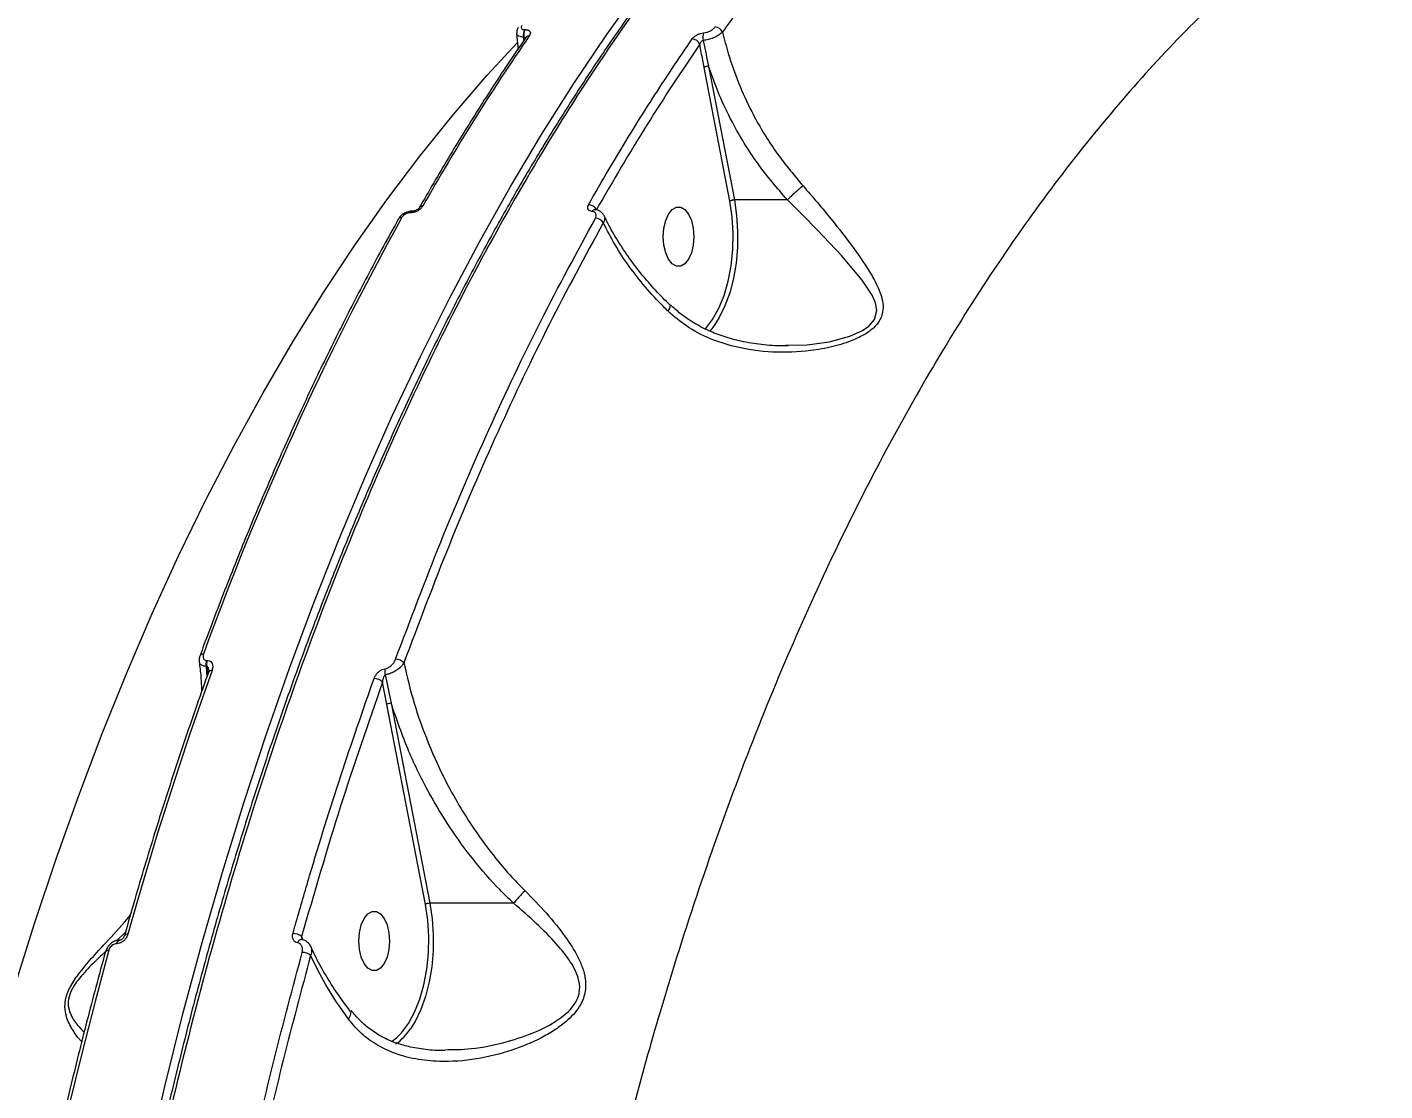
# Model space of a CAD drawing. Header units: millimetres. Extents: x -6521 to 6343, y -6174 to 4868.
# Drawn here: x -2976.5 to -2771.3, y 878.8 to 1039.5 of the extents above; entities that cross this region are included whole.
import ezdxf

# ---------------------------------------------------------------- set-up
doc = ezdxf.new("R2010")
doc.units = ezdxf.units.MM
for name, color, linetype in [('DIKOM_ОБЪЕКТ', 7, 'Continuous'), ('DIKOM_РАЗМЕР_ЗОНА', 7, 'Continuous'), ('DIKOM_РАЗМЕР_ОБЪЕКТА', 7, 'Continuous')]:
    doc.layers.add(name, color=color, linetype=linetype)
doc.styles.add('style1', font='arial.ttf', dxfattribs={"width": 0.8})
doc.dimstyles.new('1-50', dxfattribs={"dimtxt": 300, "dimasz": 200, "dimexe": 100, "dimexo": 0, "dimgap": 100, "dimtad": 1, "dimtxsty": 'style1', "dimcen": 200, "dimclrd": 7, "dimclre": 7, "dimclrt": 7, "dimadec": 1, "dimazin": 2, "dimtfac": 1, "dimtmove": 0, "dimatfit": 2, "dimfxl": 0, "dimlwd": 25, "dimlwe": 18, "dimarcsym": 0})

# ---------------------------------------------------------------- blocks, each defined once
blk = doc.blocks.new('*D12')
at = {"layer": 'Defpoints', "color": 0, "transparency": 16777216}
for p in [(918.99, 3251.45), (5268.57, 3251.45), (-3684.78, -1936.75)]:
    blk.add_point(p, dxfattribs=at)
at = {"layer": 'DIKOM_РАЗМЕР_ОБЪЕКТА', "color": 7, "lineweight": 18, "transparency": 16777216}
for p, q in [((918.99, 3251.45), (5368.57, 3251.45)), ((-3684.78, -1936.75), (5368.57, -1936.75))]:
    blk.add_line(p, q, dxfattribs=at)
at = {"layer": 'DIKOM_РАЗМЕР_ОБЪЕКТА', "color": 7, "lineweight": 25, "transparency": 16777216}
blk.add_line((5268.57, -1736.75), (5268.57, 3051.45), dxfattribs=at)
at = {"layer": 'DIKOM_РАЗМЕР_ОБЪЕКТА', "color": 7, "transparency": 16777216}
for points in [[(5235.23, 3051.45), (5301.9, 3051.45), (5268.57, 3251.45)], [(5235.23, -1736.75), (5301.9, -1736.75), (5268.57, -1936.75)]]:
    blk.add_solid(points, dxfattribs=at)
at = {"layer": 'DIKOM_РАЗМЕР_ОБЪЕКТА', "color": 7, "transparency": 16777216, "insert": (5015.39, 711.25), "char_height": 300, "attachment_point": 5, "rotation": 90, "style": 'style1'}
blk.add_mtext('5150', dxfattribs=at)
blk = doc.blocks.new('*D13')
at = {"layer": 'Defpoints', "color": 0, "transparency": 16777216}
for p in [(1683.24, 4867.99), (-4359.52, -3960.36), (6242.61, -3960.36)]:
    blk.add_point(p, dxfattribs=at)
at = {"layer": 'DIKOM_РАЗМЕР_ЗОНА', "color": 7, "lineweight": 18, "transparency": 16777216}
for p, q in [((1683.24, 4867.99), (6342.61, 4867.99)), ((-4359.52, -3960.36), (6342.61, -3960.36))]:
    blk.add_line(p, q, dxfattribs=at)
at = {"layer": 'DIKOM_РАЗМЕР_ЗОНА', "color": 7, "lineweight": 25, "transparency": 16777216}
blk.add_line((6242.61, 4667.99), (6242.61, -3760.36), dxfattribs=at)
at = {"layer": 'DIKOM_РАЗМЕР_ЗОНА', "color": 7, "transparency": 16777216}
for points in [[(6209.28, 4667.99), (6275.95, 4667.99), (6242.61, 4867.99)], [(6209.28, -3760.36), (6275.95, -3760.36), (6242.61, -3960.36)]]:
    blk.add_solid(points, dxfattribs=at)
at = {"layer": 'DIKOM_РАЗМЕР_ЗОНА', "color": 7, "transparency": 16777216, "insert": (5989.44, 630.24), "char_height": 300, "attachment_point": 5, "rotation": 90, "style": 'style1'}
blk.add_mtext('8850', dxfattribs=at)

msp = doc.modelspace()

# ---------------------------------------------------------------- linework, layer by layer
at = {"layer": 'DIKOM_ОБЪЕКТ', "color": 7, "linetype": 'Continuous', "lineweight": 15}
for p, q in [((-2901.399, 1038.036), (-2901.467, 1038.036)), ((-2901.467, 1038.036), (-2901.447, 1037.483)), ((-2901.331, 1037.653), (-2901.399, 1038.036)), ((-2901.286, 1039.166), (-2901.218, 1039.166)), ((-2870.267, 1013.26), (-2874.173, 1033.457)), ((-2873.503, 1033.633), (-2869.597, 1013.432)), ((-2861.598, 1013.432), (-2869.597, 1013.432)), ((-2918.537, 1011.493), (-2918.584, 1011.493)), ((-2918.189, 1011.755), (-2918.237, 1011.755)), ((-2861.869, 991.49), (-2861.478, 991.495)), ((-2949.345, 943.871), (-2949.256, 943.871)), ((-2949.323, 942.971), (-2949.411, 942.971)), ((-2949.411, 942.971), (-2949.292, 941.406)), ((-2949.129, 941.865), (-2949.323, 942.971)), ((-2922.13, 937.215), (-2922.768, 940.575)), ((-2916.287, 906.999), (-2922.13, 937.215)), ((-2921.46, 937.39), (-2915.617, 907.172)), ((-2902.964, 907.172), (-2915.617, 907.172)), ((-2961.611, 902.801), (-2962.945, 901.516)), ((-2962.931, 901.07), (-2962.959, 901.07)), ((-2962.478, 901.594), (-2962.506, 901.594)), ((-2934.999, 902.138), (-2934.793, 901.66))]:
    msp.add_line(p, q, dxfattribs=at)
at = {"layer": 'DIKOM_ОБЪЕКТ', "color": 7, "linetype": 'Continuous', "lineweight": 15, "flags": 128}
for points in [[(-2958.247, 868.38), (-2955.669, 879.494), (-2952.926, 890.457), (-2950.02, 901.262), (-2946.954, 911.898), (-2943.73, 922.357), (-2940.351, 932.63), (-2936.82, 942.708), (-2933.14, 952.583), (-2929.314, 962.247), (-2925.345, 971.691), (-2921.236, 980.907), (-2916.992, 989.888), (-2912.615, 998.626), (-2908.109, 1007.114), (-2903.479, 1015.344), (-2898.727, 1023.31), (-2893.858, 1031.005), (-2888.877, 1038.423), (-2883.786, 1045.556)], [(-2978.45, 894.134), (-2975.345, 904.104), (-2972.084, 913.886), (-2968.671, 923.47), (-2965.11, 932.847), (-2961.402, 942.009), (-2957.553, 950.948), (-2953.565, 959.654), (-2949.442, 968.12), (-2945.188, 976.338), (-2940.807, 984.301), (-2936.302, 992), (-2931.679, 999.429), (-2926.942, 1006.58), (-2922.094, 1013.448), (-2917.141, 1020.026), (-2912.086, 1026.307), (-2906.936, 1032.286), (-2902.382, 1037.236)], [(-2869.597, 1013.432), (-2869.265, 1011.099), (-2869.112, 1008.696), (-2869.142, 1006.275), (-2869.354, 1003.889), (-2869.744, 1001.589), (-2870.303, 999.424), (-2871.019, 997.442), (-2871.877, 995.685), (-2872.562, 994.595)], [(-2861.478, 991.495), (-2858.586, 991.529), (-2855.303, 991.985), (-2852.153, 992.835), (-2850.249, 993.69), (-2849.294, 994.347), (-2848.406, 995.396), (-2848.077, 996.719), (-2848.283, 997.901), (-2848.785, 999.051), (-2850.285, 1001.317), (-2853.423, 1005.032), (-2857.057, 1008.873), (-2859.269, 1011.136), (-2861.571, 1013.432), (-2861.578, 1013.439), (-2861.578, 1013.439)], [(-2880.346, 1007.882), (-2880.252, 1009.15), (-2879.978, 1010.315), (-2879.546, 1011.283), (-2878.991, 1011.975), (-2878.358, 1012.336), (-2877.699, 1012.336), (-2877.066, 1011.975), (-2876.511, 1011.283), (-2876.079, 1010.315), (-2875.805, 1009.15), (-2875.711, 1007.882), (-2875.805, 1006.614), (-2876.079, 1005.449), (-2876.511, 1004.481), (-2877.066, 1003.789), (-2877.699, 1003.428), (-2878.358, 1003.428), (-2878.991, 1003.789), (-2879.546, 1004.481), (-2879.978, 1005.449), (-2880.252, 1006.614), (-2880.346, 1007.882)], [(-2874.045, 993.876), (-2873.945, 993.985), (-2872.889, 995.376), (-2871.956, 997.067), (-2871.168, 999.017), (-2870.546, 1001.18), (-2870.103, 1003.503), (-2869.849, 1005.932), (-2869.792, 1008.407), (-2869.933, 1010.869), (-2870.267, 1013.26)], [(-2872.562, 994.595), (-2872.858, 994.19), (-2873.374, 993.567)], [(-2948.521, 942.35), (-2950.237, 937.521), (-2951.917, 932.646), (-2953.562, 927.727), (-2955.172, 922.763), (-2956.746, 917.756), (-2958.284, 912.707), (-2959.785, 907.617), (-2961.249, 902.486)], [(-2920.66, 886.854), (-2919.898, 887.609), (-2918.842, 889.016), (-2917.911, 890.724), (-2917.127, 892.691), (-2916.511, 894.871), (-2916.075, 897.21), (-2915.831, 899.651), (-2915.786, 902.137), (-2915.939, 904.606), (-2916.287, 906.999)], [(-2915.617, 907.172), (-2915.272, 904.836), (-2915.107, 902.427), (-2915.126, 899.997), (-2915.329, 897.599), (-2915.711, 895.285), (-2916.264, 893.105), (-2916.975, 891.106), (-2917.831, 889.332), (-2918.547, 888.184)], [(-2926.337, 901.464), (-2926.243, 902.732), (-2925.969, 903.897), (-2925.537, 904.865), (-2924.982, 905.558), (-2924.349, 905.918), (-2923.689, 905.918), (-2923.056, 905.558), (-2922.501, 904.865), (-2922.069, 903.897), (-2921.795, 902.732), (-2921.701, 901.464), (-2921.795, 900.197), (-2922.069, 899.031), (-2922.501, 898.063), (-2923.056, 897.371), (-2923.689, 897.01), (-2924.349, 897.01), (-2924.982, 897.371), (-2925.537, 898.063), (-2925.969, 899.031), (-2926.243, 900.197), (-2926.337, 901.464)], [(-2964.109, 900.097), (-2966.204, 892.324), (-2968.216, 884.468), (-2970.142, 876.532), (-2971.982, 868.519), (-2973.736, 860.434), (-2975.403, 852.279), (-2976.981, 844.059), (-2978.471, 835.776)], [(-2964.619, 899.891), (-2964.615, 899.905), (-2964.571, 899.971), (-2964.496, 900.025), (-2964.391, 900.065), (-2964.261, 900.089), (-2964.109, 900.097)], [(-2921.37, 886.313), (-2921.054, 886.536), (-2920.66, 886.854)]]:
    msp.add_lwpolyline(points, dxfattribs=at)
at = {"layer": 'DIKOM_ОБЪЕКТ', "color": 7, "linetype": 'Continuous', "lineweight": 15}
for centre, radius, start, end in [((-2617.766, 843.363), 343.45, 145.43308, 150.49626), ((-2899.888, 1038.363), 1.612, 150.12535, 191.71224), ((-2899.819, 1038.363), 1.613, 150.13485, 191.70275), ((-2900.621, 1037.622), 0.605, 86.50493, 142.22496), ((-2872.425, 1038.006), 1.938, 159.90383, 194.26409), ((-2872.591, 1038.239), 1.33, 25.13972, 87.12059), ((-2876.054, 1036.427), 1.329, 23.35483, 87.34811), ((-2873.517, 1032.323), 1.31, 89.38453, 120.02074), ((-2918.189, 1011.33), 0.427, 96.34193, 157.61444), ((-2918.143, 1011.331), 0.426, 95.74751, 157.67412), ((-2916.731, 1011.938), 0.57, 84.72284, 145.74098), ((-2891.694, 1011.298), 1.414, 28.36997, 88.02906), ((-2890.667, 1011.427), 0.527, 87.26832, 148.65767), ((-2522.186, 790.295), 454.695, 150.98873, 160.13046), ((-2919.878, 1010.244), 0.572, 84.87433, 145.66601), ((-2890.637, 1009.251), 1.433, 30.73547, 87.84567), ((-2949.888, 944.315), 0.527, 81.67252, 147.15592), ((-2947.63, 943.291), 1.81, 161.31565, 190.17268), ((-2947.542, 943.291), 1.809, 161.30277, 190.17802), ((-2920.82, 942.293), 1.743, 43.14557, 89.17216), ((-2948.602, 941.836), 0.52, 81.1105, 147.49436), ((-2920.279, 942.277), 2.139, 170.80152, 195.55566), ((-2924.054, 939.413), 1.733, 42.11525, 89.52872), ((-2921.474, 936.08), 1.311, 89.38542, 120.01735), ((-2915.631, 905.842), 1.329, 89.37775, 119.55636), ((-2936.297, 900.617), 2, 49.50766, 90.04043), ((-2962.365, 901.015), 0.597, 103.91316, 174.72257), ((-2962.34, 901.017), 0.593, 103.1125, 174.86771), ((-2961.342, 901.984), 0.511, 79.52691, 144.86483), ((-2934.941, 901.014), 0.691, 92.12349, 164.41876), ((-2934.908, 897.686), 2.064, 51.39171, 89.75532), ((-2926.143, 893.346), 9.184, 306.1225, 325.80093)]:
    msp.add_arc(centre, radius, start, end, dxfattribs=at)
for points, knots in [([(-2806.179, 1110.974), (-2806.656, 1110.773), (-2809.078, 1109.756), (-2813.401, 1107.62), (-2819.135, 1104.559), (-2824.803, 1101.179), (-2830.41, 1097.511), (-2835.958, 1093.545), (-2841.448, 1089.283), (-2846.882, 1084.723), (-2852.26, 1079.865), (-2857.585, 1074.705), (-2862.858, 1069.242), (-2868.069, 1063.486), (-2873.197, 1057.459), (-2878.222, 1051.184), (-2883.134, 1044.674), (-2887.934, 1037.927), (-2892.626, 1030.942), (-2897.21, 1023.718), (-2901.688, 1016.252), (-2906.062, 1008.542), (-2910.333, 1000.587), (-2914.502, 992.383), (-2918.569, 983.927), (-2922.532, 975.228), (-2926.376, 966.316), (-2930.084, 957.226), (-2933.647, 947.983), (-2937.065, 938.588), (-2940.339, 929.04), (-2943.471, 919.336), (-2946.462, 909.471), (-2949.313, 899.444), (-2952.025, 889.253), (-2954.598, 878.893), (-2957.033, 868.362), (-2959.329, 857.661), (-2961.48, 846.821), (-2963.476, 835.885), (-2965.31, 824.892), (-2966.981, 813.852), (-2968.489, 802.76), (-2969.837, 791.613), (-2971.024, 780.405), (-2972.052, 769.136), (-2972.92, 757.801), (-2973.628, 746.397), (-2974.179, 734.921), (-2974.564, 723.37), (-2974.791, 712.542), (-2974.813, 705.565), (-2974.823, 702.465)], [0, 0, 0, 0, 0.0050089, 0.025436, 0.0457829, 0.0660726, 0.0863284, 0.1065727, 0.1268271, 0.1471077, 0.1674373, 0.1878383, 0.2083331, 0.2289378, 0.2495475, 0.2700461, 0.2904526, 0.3107899, 0.331081, 0.3513488, 0.3716162, 0.3919015, 0.4122246, 0.4326088, 0.453077, 0.4736518, 0.4942679, 0.5147984, 0.5352284, 0.555581, 0.5758792, 0.5961466, 0.616406, 0.6366782, 0.6569812, 0.6773377, 0.6977712, 0.7183046, 0.738918, 0.759486, 0.7799393, 0.8003081, 0.820616, 0.840886, 0.8611412, 0.8814048, 0.901692, 0.9220262, 0.9424306, 0.9629282, 0.9835283, 1, 1, 1, 1]), ([(-2805.877, 1110.914), (-2807.185, 1110.378), (-2812.405, 1108.24), (-2821.38, 1103.215), (-2832.865, 1095.786), (-2844.211, 1086.935), (-2855.389, 1076.776), (-2866.148, 1065.5), (-2876.462, 1053.181), (-2886.315, 1039.904), (-2895.866, 1025.451), (-2905.07, 1009.824), (-2913.884, 993.049), (-2922.114, 975.495), (-2929.747, 957.242), (-2936.78, 938.381), (-2943.33, 918.605), (-2949.35, 897.944), (-2954.807, 876.45), (-2959.379, 855.522), (-2963.158, 835.314), (-2966.245, 815.945), (-2968.856, 796.239), (-2970.978, 776.248), (-2972.59, 756.187), (-2973.686, 736.157), (-2974.249, 718.288), (-2974.319, 707.045), (-2974.348, 702.467)], [0, 0, 0, 0, 0.0137841, 0.0550017, 0.0961876, 0.1385698, 0.1809865, 0.2233687, 0.2645547, 0.3057722, 0.3469582, 0.3893403, 0.431757, 0.4741394, 0.5153252, 0.5565427, 0.5977286, 0.6401107, 0.6825275, 0.7249096, 0.7607558, 0.796644, 0.8325319, 0.8687602, 0.9049884, 0.9402989, 0.9756895, 1, 1, 1, 1]), ([(-2829.893, 1085.338), (-2833.104, 1082.503), (-2839.524, 1076.834), (-2848.9, 1067.155), (-2858.061, 1056.611), (-2865.538, 1047.036), (-2869.904, 1040.891), (-2871.387, 1038.804)], [0, 0, 0, 0, 0.2203107, 0.4406217, 0.6630835, 0.8855459, 1, 1, 1, 1]), ([(-2707.986, 1083.366), (-2710.511, 1083.354), (-2716.742, 1083.324), (-2726.657, 1081.98), (-2737.688, 1079.444), (-2748.728, 1075.665), (-2759.738, 1070.651), (-2770.68, 1064.377), (-2781.299, 1056.991), (-2791.569, 1048.549), (-2801.469, 1039.13), (-2811.174, 1028.568), (-2820.64, 1016.852), (-2829.828, 1003.993), (-2838.529, 990.288), (-2846.725, 975.806), (-2854.411, 960.632), (-2861.719, 944.507), (-2868.606, 927.445), (-2875.039, 909.485), (-2880.491, 892.237), (-2885.075, 875.916), (-2888.921, 860.643), (-2892.42, 845.013), (-2895.557, 829.08), (-2898.319, 812.917), (-2900.702, 796.513), (-2902.736, 779.884), (-2903.765, 768.64), (-2904.28, 763.019)], [0, 0, 0, 0, 0.0269364, 0.0664877, 0.1060694, 0.1456205, 0.1863269, 0.2270666, 0.2677729, 0.3071933, 0.3466441, 0.3860645, 0.426635, 0.4672387, 0.5078092, 0.5471361, 0.5864932, 0.6258201, 0.6662929, 0.7067988, 0.7472715, 0.778685, 0.8100985, 0.8417628, 0.873427, 0.9049434, 0.9364601, 0.9682301, 1, 1, 1, 1]), ([(-2902.52, 1038.558), (-2902.432, 1037.922), (-2902.323, 1037.139), (-2902.305, 1036.37), (-2902.302, 1036.226)], [0, 0, 0, 0, 0.8128689, 1, 1, 1, 1]), ([(-2902.202, 1039.536), (-2902.24, 1039.489), (-2902.385, 1039.305), (-2902.507, 1038.963), (-2902.481, 1038.672), (-2902.471, 1038.559)], [0, 0, 0, 0, 0.1751193, 0.6785586, 1, 1, 1, 1]), ([(-2901.467, 1038.036), (-2901.565, 1038.043), (-2901.848, 1038.063), (-2902.216, 1038.179), (-2902.464, 1038.36), (-2902.462, 1038.512), (-2902.461, 1038.564)], [0, 0, 0, 0, 0.1700164, 0.4896814, 0.8232953, 1, 1, 1, 1]), ([(-2901.701, 1039.776), (-2901.741, 1039.704), (-2901.821, 1039.562), (-2901.797, 1039.373), (-2901.665, 1039.236), (-2901.476, 1039.173), (-2901.335, 1039.168), (-2901.286, 1039.166)], [0, 0, 0, 0, 0.2287885, 0.4578571, 0.6785101, 0.8883613, 1, 1, 1, 1]), ([(-2901.209, 1037.957), (-2901.209, 1037.957), (-2901.231, 1037.99), (-2901.272, 1038.007), (-2901.338, 1038.032), (-2901.374, 1038.034), (-2901.399, 1038.036)], [0, 0, 0, 0, 0.0009252, 0.5119546, 0.671912, 1, 1, 1, 1]), ([(-2901.218, 1039.166), (-2901.146, 1039.163), (-2900.931, 1039.155), (-2900.641, 1039.058), (-2900.44, 1038.846), (-2900.402, 1038.556), (-2900.524, 1038.336), (-2900.584, 1038.226)], [0, 0, 0, 0, 0.1083034, 0.3204564, 0.5430443, 0.7715542, 1, 1, 1, 1]), ([(-2901.099, 1037.991), (-2901.094, 1037.998), (-2901.089, 1038.004), (-2901.099, 1037.993), (-2901.1, 1037.992)], [0, 0, 0, 0, 0.976035, 1, 1, 1, 1]), ([(-2875.993, 1037.754), (-2875.967, 1037.789), (-2875.864, 1037.929), (-2875.606, 1038.164), (-2875.184, 1038.416), (-2874.709, 1038.603), (-2874.4, 1038.649), (-2874.245, 1038.672)], [0, 0, 0, 0, 0.0795836, 0.3194889, 0.5497958, 0.7748402, 1, 1, 1, 1]), ([(-2871.387, 1038.804), (-2871.431, 1038.758), (-2871.608, 1038.572), (-2872.047, 1038.254), (-2872.752, 1037.905), (-2873.54, 1037.639), (-2874.048, 1037.565), (-2874.303, 1037.528)], [0, 0, 0, 0, 0.0780771, 0.3139595, 0.543199, 0.7710871, 1, 1, 1, 1]), ([(-2874.245, 1038.672), (-2874.092, 1038.694), (-2873.785, 1038.739), (-2873.317, 1038.922), (-2872.903, 1039.169), (-2872.65, 1039.398), (-2872.549, 1039.533), (-2872.524, 1039.567)], [0, 0, 0, 0, 0.2263531, 0.452727, 0.6823778, 0.9207622, 1, 1, 1, 1]), ([(-2871.387, 1038.804), (-2871.114, 1037.713), (-2870.468, 1035.132), (-2869.026, 1031.093), (-2866.773, 1026.182), (-2863.634, 1020.835), (-2860.712, 1017.335), (-2859.232, 1015.562)], [0, 0, 0, 0, 0.1301661, 0.3081385, 0.488274, 0.7408495, 1, 1, 1, 1]), ([(-2901.099, 1037.993), (-2901.933, 1036.776), (-2904.35, 1033.247), (-2908.272, 1027.211), (-2912.816, 1019.866), (-2915.748, 1014.781), (-2917.202, 1012.259)], [0, 0, 0, 0, 0.149901, 0.4347214, 0.719544, 1, 1, 1, 1]), ([(-2891.645, 1012.711), (-2891.391, 1013.158), (-2890.117, 1015.392), (-2886.933, 1020.825), (-2882.009, 1028.83), (-2877.999, 1034.778), (-2875.993, 1037.754)], [0, 0, 0, 0, 0.0507717, 0.253857, 0.6266994, 1, 1, 1, 1]), ([(-2874.834, 1036.954), (-2877.509, 1032.972), (-2882.866, 1025), (-2887.92, 1016.316), (-2890.45, 1011.97)], [0, 0, 0, 0, 0.4994497, 1, 1, 1, 1]), ([(-2874.303, 1037.528), (-2874.347, 1037.517), (-2874.398, 1037.504), (-2874.499, 1037.45), (-2874.608, 1037.366), (-2874.731, 1037.207), (-2874.802, 1037.063), (-2874.828, 1036.976), (-2874.834, 1036.954)], [0, 0, 0, 0, 0.1726542, 0.1993433, 0.4134163, 0.6506303, 0.9118131, 1, 1, 1, 1]), ([(-2874.173, 1033.457), (-2874.314, 1034.201), (-2874.536, 1035.366), (-2874.755, 1036.532), (-2874.834, 1036.954)], [0, 0, 0, 0, 0.6389021, 1, 1, 1, 1]), ([(-2874.303, 1037.528), (-2874.287, 1037.449), (-2874.03, 1036.15), (-2873.758, 1034.852), (-2873.503, 1033.633)], [0, 0, 0, 0, 0.0607937, 1, 1, 1, 1]), ([(-2861.598, 1013.432), (-2863.144, 1015.24), (-2866.277, 1018.903), (-2869.571, 1024.376), (-2871.968, 1029.331), (-2872.989, 1032.194), (-2873.503, 1033.633)], [0, 0, 0, 0, 0.3001455, 0.6082189, 0.8030958, 1, 1, 1, 1]), ([(-2859.232, 1015.562), (-2858.498, 1014.722), (-2857.021, 1013.029), (-2854.439, 1009.894), (-2851.558, 1006.195), (-2849.064, 1002.579), (-2847.696, 999.917), (-2847.179, 998.172), (-2847.07, 996.759), (-2847.478, 995.331), (-2848.521, 994.06), (-2849.927, 993.062), (-2851.97, 992.069), (-2854.72, 991.213), (-2858.819, 990.48), (-2863.852, 990.289), (-2868.997, 990.993), (-2873.368, 992.426), (-2876.798, 994.176), (-2878.721, 995.837), (-2879.622, 996.615)], [0, 0, 0, 0, 0.0515652, 0.1038944, 0.1938062, 0.2863974, 0.3436971, 0.372759, 0.4024666, 0.4366786, 0.467109, 0.4964624, 0.5269708, 0.580376, 0.6349464, 0.7251671, 0.8181218, 0.8802027, 0.9438889, 1, 1, 1, 1]), ([(-2859.232, 1015.562), (-2859.249, 1015.548), (-2859.425, 1015.412), (-2859.817, 1015.09), (-2860.434, 1014.548), (-2861.063, 1013.962), (-2861.406, 1013.614), (-2861.578, 1013.439)], [0, 0, 0, 0, 0.0262141, 0.263095, 0.5087249, 0.754367, 1, 1, 1, 1]), ([(-2869.597, 1013.432), (-2869.648, 1013.431), (-2869.75, 1013.427), (-2869.92, 1013.397), (-2870.079, 1013.353), (-2870.187, 1013.309), (-2870.243, 1013.277), (-2870.262, 1013.265), (-2870.267, 1013.26)], [0, 0, 0, 0, 0.2146806, 0.4293191, 0.6439457, 0.8585517, 0.9552485, 1, 1, 1, 1]), ([(-2861.578, 1013.439), (-2861.58, 1013.438), (-2861.586, 1013.433), (-2861.594, 1013.433), (-2861.598, 1013.432)], [0, 0, 0, 0, 0.4129115, 1, 1, 1, 1]), ([(-2918.235, 1011.755), (-2918.236, 1011.755), (-2918.449, 1011.789), (-2918.942, 1011.664), (-2919.63, 1011.36), (-2920.129, 1010.955), (-2920.285, 1010.643), (-2920.328, 1010.557)], [0, 0, 0, 0, 0.0006297, 0.2706062, 0.5683523, 0.8807961, 1, 1, 1, 1]), ([(-2918.584, 1011.493), (-2918.65, 1011.49), (-2918.815, 1011.481), (-2919.104, 1011.399), (-2919.408, 1011.246), (-2919.67, 1011.043), (-2919.775, 1010.89), (-2919.827, 1010.814)], [0, 0, 0, 0, 0.1422904, 0.3571108, 0.571563, 0.7857285, 1, 1, 1, 1]), ([(-2916.678, 1012.506), (-2916.757, 1012.392), (-2916.914, 1012.165), (-2917.308, 1011.861), (-2917.764, 1011.632), (-2918.194, 1011.51), (-2918.439, 1011.498), (-2918.537, 1011.493)], [0, 0, 0, 0, 0.2150552, 0.4299751, 0.6447273, 0.8592254, 1, 1, 1, 1]), ([(-2917.204, 1012.256), (-2917.204, 1012.255), (-2917.205, 1012.253), (-2917.244, 1012.195), (-2917.332, 1012.105), (-2917.48, 1011.99), (-2917.677, 1011.88), (-2917.886, 1011.8), (-2918.073, 1011.759), (-2918.151, 1011.757), (-2918.187, 1011.757)], [0, 0, 0, 0, 0.0187013, 0.1420532, 0.265457, 0.4099797, 0.5680012, 0.7306635, 0.8740797, 1, 1, 1, 1]), ([(-2891.117, 1011.701), (-2891.143, 1011.705), (-2891.302, 1011.731), (-2891.547, 1011.831), (-2891.745, 1012.064), (-2891.796, 1012.37), (-2891.696, 1012.597), (-2891.645, 1012.711)], [0, 0, 0, 0, 0.0478854, 0.2856739, 0.52361, 0.7617527, 1, 1, 1, 1]), ([(-2890.583, 1010.683), (-2890.533, 1010.798), (-2890.433, 1011.028), (-2890.485, 1011.335), (-2890.684, 1011.569), (-2890.931, 1011.671), (-2891.09, 1011.697), (-2891.117, 1011.701)], [0, 0, 0, 0, 0.2377665, 0.4755105, 0.7134985, 0.9515306, 1, 1, 1, 1]), ([(-2890.635, 1011.953), (-2890.645, 1011.955), (-2890.667, 1011.957), (-2890.661, 1011.956), (-2890.658, 1011.955)], [0, 0, 0, 0, 0.4643528, 1, 1, 1, 1]), ([(-2889.299, 1011.018), (-2889.36, 1011.144), (-2889.509, 1011.452), (-2889.975, 1011.764), (-2890.376, 1011.943), (-2890.618, 1011.943), (-2890.643, 1011.943)], [0, 0, 0, 0, 0.2414967, 0.5920874, 0.9577166, 1, 1, 1, 1]), ([(-2920.351, 1010.566), (-2921.115, 1009.191), (-2923.333, 1005.204), (-2926.917, 998.427), (-2931.063, 990.168), (-2935.089, 981.689), (-2938.993, 973.001), (-2942.773, 964.108), (-2946.36, 955.177), (-2948.851, 948.631), (-2950.135, 945.134), (-2950.331, 944.601)], [0, 0, 0, 0, 0.0688517, 0.1996779, 0.3305056, 0.4613284, 0.5921491, 0.7229647, 0.8537785, 0.977703, 1, 1, 1, 1]), ([(-2920.795, 944.036), (-2918.555, 949.989), (-2914.076, 961.894), (-2906.721, 978.9), (-2898.946, 995.3), (-2893.371, 1005.555), (-2890.583, 1010.683)], [0, 0, 0, 0, 0.2485942, 0.4971902, 0.7485947, 1, 1, 1, 1]), ([(-2889.405, 1009.983), (-2892.156, 1004.925), (-2897.657, 994.809), (-2905.393, 978.521), (-2912.767, 961.502), (-2917.288, 949.491), (-2919.548, 943.485)], [0, 0, 0, 0, 0.2485943, 0.4971901, 0.7485959, 1, 1, 1, 1]), ([(-2889.266, 1011.01), (-2889.266, 1011.01), (-2889.168, 1010.892), (-2889.161, 1010.529), (-2889.324, 1010.165), (-2889.405, 1009.983)], [0, 0, 0, 0, 0.0010134, 0.5002998, 1, 1, 1, 1]), ([(-2879.622, 996.615), (-2879.857, 996.847), (-2881.058, 998.033), (-2883.1, 1000.266), (-2885.544, 1003.391), (-2887.703, 1006.644), (-2888.836, 1008.866), (-2889.405, 1009.983)], [0, 0, 0, 0, 0.0563886, 0.2882862, 0.5227637, 0.7600004, 1, 1, 1, 1]), ([(-2879.317, 997.546), (-2880.045, 998.273), (-2881.59, 999.813), (-2883.706, 1002.287), (-2885.703, 1004.914), (-2887.436, 1007.589), (-2888.618, 1009.635), (-2889.13, 1010.779), (-2889.241, 1011.025)], [0, 0, 0, 0, 0.1729408, 0.3666698, 0.5606625, 0.7542965, 0.9471544, 1, 1, 1, 1]), ([(-2879.622, 996.615), (-2879.603, 996.645), (-2879.52, 996.777), (-2879.368, 997.06), (-2879.256, 997.377), (-2879.327, 997.47), (-2879.358, 997.51)], [0, 0, 0, 0, 0.0663543, 0.2940591, 0.6941149, 1, 1, 1, 1]), ([(-2861.483, 991.396), (-2861.597, 991.391), (-2862.808, 991.335), (-2865.078, 991.495), (-2868.102, 991.932), (-2870.817, 992.627), (-2873.276, 993.538), (-2875.574, 994.726), (-2877.613, 996.073), (-2878.761, 997.137), (-2879.268, 997.606)], [0, 0, 0, 0, 0.0175424, 0.1869198, 0.3500665, 0.489972, 0.6205508, 0.7583115, 0.8934411, 1, 1, 1, 1]), ([(-2950.317, 944.598), (-2950.346, 944.525), (-2950.463, 944.233), (-2950.521, 943.899), (-2950.453, 943.669), (-2950.452, 943.663)], [0, 0, 0, 0, 0.2460994, 0.9812371, 1, 1, 1, 1]), ([(-2950.468, 943.669), (-2950.372, 942.921), (-2950.176, 941.395), (-2950.128, 939.887), (-2950.104, 939.118)], [0, 0, 0, 0, 0.4897911, 1, 1, 1, 1]), ([(-2949.411, 942.971), (-2949.49, 942.977), (-2949.749, 942.996), (-2950.101, 943.119), (-2950.386, 943.357), (-2950.419, 943.572), (-2950.435, 943.673)], [0, 0, 0, 0, 0.1341847, 0.4418609, 0.7367407, 1, 1, 1, 1]), ([(-2949.812, 944.837), (-2949.849, 944.698), (-2949.915, 944.452), (-2949.847, 944.155), (-2949.697, 943.963), (-2949.513, 943.879), (-2949.384, 943.873), (-2949.345, 943.871)], [0, 0, 0, 0, 0.3025856, 0.5347086, 0.7254373, 0.9170965, 1, 1, 1, 1]), ([(-2949.256, 943.871), (-2949.197, 943.868), (-2948.993, 943.857), (-2948.704, 943.722), (-2948.467, 943.409), (-2948.366, 942.941), (-2948.466, 942.559), (-2948.521, 942.35)], [0, 0, 0, 0, 0.0796257, 0.2757404, 0.4707496, 0.7105275, 1, 1, 1, 1]), ([(-2922.391, 942.619), (-2922.254, 942.65), (-2921.981, 942.713), (-2921.581, 942.958), (-2921.217, 943.295), (-2920.947, 943.672), (-2920.839, 943.931), (-2920.795, 944.036)], [0, 0, 0, 0, 0.192065, 0.3836049, 0.590224, 0.8340724, 1, 1, 1, 1]), ([(-2949.04, 942.115), (-2949.634, 940.454), (-2951.355, 935.636), (-2954.101, 927.526), (-2957.23, 917.732), (-2959.768, 909.296), (-2961.241, 904.105), (-2961.76, 902.278)], [0, 0, 0, 0, 0.1293313, 0.3750676, 0.6208066, 0.866535, 1, 1, 1, 1]), ([(-2948.996, 942.407), (-2949.007, 942.477), (-2949.031, 942.631), (-2949.103, 942.804), (-2949.189, 942.914), (-2949.255, 942.963), (-2949.303, 942.969), (-2949.323, 942.971)], [0, 0, 0, 0, 0.2910606, 0.6339499, 0.7758704, 0.9056279, 1, 1, 1, 1]), ([(-2948.99, 942.401), (-2948.989, 942.393), (-2948.985, 942.372), (-2948.992, 942.244), (-2949.036, 942.139), (-2949.046, 942.113)], [0, 0, 0, 0, 0.3187063, 0.8321356, 1, 1, 1, 1]), ([(-2924.039, 941.145), (-2923.994, 941.254), (-2923.882, 941.525), (-2923.601, 941.919), (-2923.222, 942.269), (-2922.811, 942.521), (-2922.531, 942.586), (-2922.391, 942.619)], [0, 0, 0, 0, 0.1655161, 0.4120328, 0.6200632, 0.8097168, 1, 1, 1, 1]), ([(-2922.34, 941.703), (-2922.368, 941.69), (-2922.415, 941.668), (-2922.502, 941.579), (-2922.597, 941.42), (-2922.69, 941.153), (-2922.748, 940.861), (-2922.762, 940.658), (-2922.768, 940.575)], [0, 0, 0, 0, 0.0789467, 0.1356595, 0.302927, 0.5190397, 0.8023561, 1, 1, 1, 1]), ([(-2919.548, 943.485), (-2919.632, 943.356), (-2919.841, 943.035), (-2920.334, 942.565), (-2920.975, 942.142), (-2921.661, 941.833), (-2922.112, 941.747), (-2922.34, 941.703)], [0, 0, 0, 0, 0.1576448, 0.3931686, 0.5991525, 0.7967213, 1, 1, 1, 1]), ([(-2922.34, 941.703), (-2922.311, 941.555), (-2922.026, 940.117), (-2921.728, 938.68), (-2921.46, 937.39)], [0, 0, 0, 0, 0.1029194, 1, 1, 1, 1]), ([(-2919.548, 943.485), (-2919.066, 941.463), (-2918.098, 937.396), (-2915.895, 931.294), (-2912.873, 924.714), (-2909.487, 919.044), (-2906.051, 914.391), (-2903.552, 911.434), (-2901.875, 909.732), (-2901.216, 909.063)], [0, 0, 0, 0, 0.1610251, 0.3238567, 0.4936606, 0.7083252, 0.8185391, 0.9287378, 1, 1, 1, 1]), ([(-2936.299, 902.617), (-2936.134, 903.202), (-2935.309, 906.125), (-2932.974, 914.145), (-2929.14, 926.522), (-2925.741, 936.268), (-2924.039, 941.145)], [0, 0, 0, 0, 0.0441429, 0.2207213, 0.610016, 1, 1, 1, 1]), ([(-2922.768, 940.575), (-2924.937, 934.338), (-2929.281, 921.846), (-2933.091, 908.714), (-2934.999, 902.138)], [0, 0, 0, 0, 0.4992718, 1, 1, 1, 1]), ([(-2902.964, 907.172), (-2903.669, 907.855), (-2905.808, 909.925), (-2909.096, 913.721), (-2912.655, 918.613), (-2915.94, 924.076), (-2919.032, 930.327), (-2920.62, 934.946), (-2921.46, 937.39)], [0, 0, 0, 0, 0.0822959, 0.2495065, 0.4172992, 0.5846541, 0.7802066, 1, 1, 1, 1]), ([(-2901.216, 909.063), (-2900.121, 907.938), (-2897.911, 905.664), (-2895.22, 902.335), (-2893.451, 899.578), (-2892.507, 897.443), (-2892.033, 895.639), (-2892.051, 893.618), (-2893, 891.32), (-2894.767, 889.434), (-2896.836, 887.925), (-2899.537, 886.389), (-2903.439, 884.785), (-2908.62, 883.504), (-2913.546, 883.134), (-2917.801, 883.563), (-2921.064, 884.469), (-2923.9, 885.884), (-2926.171, 887.578), (-2927.373, 889.024), (-2927.927, 889.69)], [0, 0, 0, 0, 0.0753139, 0.1521191, 0.213184, 0.2441319, 0.2756857, 0.312982, 0.3506015, 0.4012228, 0.4378764, 0.4745856, 0.5507912, 0.6403386, 0.7326465, 0.7929995, 0.8549402, 0.9047746, 0.9561044, 1, 1, 1, 1]), ([(-2901.216, 909.063), (-2901.248, 909.033), (-2901.473, 908.824), (-2901.909, 908.389), (-2902.495, 907.749), (-2902.802, 907.366), (-2902.956, 907.175)], [0, 0, 0, 0, 0.0545048, 0.376729, 0.6883396, 1, 1, 1, 1]), ([(-2913.354, 885.057), (-2912.032, 885.071), (-2908.873, 885.105), (-2904.25, 886.122), (-2899.618, 887.623), (-2896.521, 889.277), (-2894.654, 890.821), (-2893.674, 891.947), (-2893.195, 892.948), (-2892.924, 894.157), (-2892.989, 895.416), (-2893.566, 896.974), (-2894.653, 898.839), (-2896.595, 901.247), (-2899.481, 904.166), (-2901.777, 906.183), (-2902.954, 907.174), (-2902.956, 907.175)], [0, 0, 0, 0, 0.0956125, 0.2283961, 0.3351818, 0.4412753, 0.4753918, 0.5093799, 0.5501674, 0.5581199, 0.6068375, 0.6495422, 0.6924083, 0.779151, 0.889502, 0.9998825, 1, 1, 1, 1]), ([(-2902.956, 907.175), (-2902.956, 907.174), (-2902.958, 907.173), (-2902.961, 907.172), (-2902.963, 907.172), (-2902.964, 907.172)], [0, 0, 0, 0, 0.3316905, 0.7886155, 1, 1, 1, 1]), ([(-2968.203, 886.285), (-2968.303, 886.378), (-2968.774, 886.818), (-2969.648, 888.077), (-2970.492, 889.706), (-2970.806, 891.431), (-2970.639, 892.962), (-2969.937, 894.7), (-2968.569, 896.721), (-2966.692, 898.907), (-2964.191, 901.643), (-2962.169, 903.79), (-2961.045, 905.16), (-2960.878, 905.363)], [0, 0, 0, 0, 0.033964, 0.1596078, 0.2876507, 0.3591848, 0.4200574, 0.4812937, 0.5632418, 0.6727783, 0.7852206, 0.9680752, 1, 1, 1, 1]), ([(-2935.606, 901.199), (-2935.731, 901.24), (-2935.999, 901.328), (-2936.266, 901.658), (-2936.394, 902.105), (-2936.33, 902.446), (-2936.299, 902.617)], [0, 0, 0, 0, 0.2214118, 0.4744382, 0.7372826, 1, 1, 1, 1]), ([(-2962.508, 901.579), (-2962.552, 901.584), (-2962.799, 901.61), (-2963.274, 901.459), (-2963.871, 901.104), (-2964.375, 900.557), (-2964.525, 900.103), (-2964.597, 899.887)], [0, 0, 0, 0, 0.0467167, 0.2640169, 0.5018896, 0.7633193, 1, 1, 1, 1]), ([(-2962.959, 901.07), (-2963.055, 901.06), (-2963.247, 901.04), (-2963.54, 900.89), (-2963.802, 900.666), (-2964.006, 900.389), (-2964.076, 900.19), (-2964.109, 900.097)], [0, 0, 0, 0, 0.1951475, 0.3900864, 0.593255, 0.8111063, 1, 1, 1, 1]), ([(-2961.249, 902.486), (-2961.298, 902.351), (-2961.401, 902.062), (-2961.696, 901.66), (-2962.078, 901.332), (-2962.507, 901.112), (-2962.79, 901.084), (-2962.931, 901.07)], [0, 0, 0, 0, 0.1890517, 0.404554, 0.6068575, 0.8033802, 1, 1, 1, 1]), ([(-2961.765, 902.275), (-2961.772, 902.249), (-2961.792, 902.168), (-2961.882, 902.003), (-2962.022, 901.834), (-2962.171, 901.71), (-2962.308, 901.635), (-2962.411, 901.6), (-2962.47, 901.594), (-2962.476, 901.595), (-2962.476, 901.595)], [0, 0, 0, 0, 0.0966847, 0.2951579, 0.4682786, 0.6151599, 0.7425105, 0.8571543, 0.9808748, 1, 1, 1, 1]), ([(-2934.899, 899.749), (-2934.868, 899.924), (-2934.805, 900.273), (-2934.937, 900.732), (-2935.208, 901.069), (-2935.48, 901.158), (-2935.606, 901.199)], [0, 0, 0, 0, 0.263257, 0.5266443, 0.7813516, 1, 1, 1, 1]), ([(-2934.999, 902.138), (-2934.995, 902.044), (-2934.989, 901.882), (-2934.933, 901.735), (-2934.909, 901.673)], [0, 0, 0, 0, 0.578397, 1, 1, 1, 1]), ([(-2933.604, 900.608), (-2933.613, 900.639), (-2933.688, 900.907), (-2934.084, 901.307), (-2934.574, 901.65), (-2934.909, 901.674), (-2934.972, 901.678)], [0, 0, 0, 0, 0.0537959, 0.459397, 0.8986049, 1, 1, 1, 1]), ([(-2933.604, 900.598), (-2933.538, 900.416), (-2933.399, 900.027), (-2933.544, 899.551), (-2933.621, 899.298)], [0, 0, 0, 0, 0.4677755, 1, 1, 1, 1]), ([(-2927.604, 890.85), (-2928.276, 891.746), (-2929.653, 893.582), (-2931.428, 896.42), (-2932.755, 898.786), (-2933.373, 900.184), (-2933.563, 900.613)], [0, 0, 0, 0, 0.2804994, 0.5750911, 0.8696755, 1, 1, 1, 1]), ([(-2964.619, 899.891), (-2965.108, 898.106), (-2966.524, 892.929), (-2968.758, 884.248), (-2971.27, 873.81), (-2973.633, 863.241), (-2975.844, 852.55), (-2977.608, 843.332), (-2978.609, 837.663), (-2978.968, 835.627)], [0, 0, 0, 0, 0.0864697, 0.2507624, 0.4150554, 0.5793464, 0.7436319, 0.9079164, 1, 1, 1, 1]), ([(-2964.57, 899.953), (-2965.125, 899.424), (-2966.382, 898.228), (-2968.144, 896.427), (-2969.541, 894.595), (-2970.218, 893.017), (-2970.306, 891.642), (-2969.861, 890.135), (-2968.949, 888.798), (-2968.17, 888.059), (-2967.829, 887.736)], [0, 0, 0, 0, 0.1294366, 0.2930826, 0.4075115, 0.4903182, 0.5730717, 0.6734969, 0.8569609, 1, 1, 1, 1]), ([(-2949.42, 834.316), (-2948.42, 839.912), (-2946.42, 851.105), (-2942.945, 867.595), (-2939.153, 883.869), (-2936.317, 894.456), (-2934.899, 899.749)], [0, 0, 0, 0, 0.2490971, 0.4981932, 0.7490963, 1, 1, 1, 1]), ([(-2933.621, 899.298), (-2935.025, 894.055), (-2937.835, 883.568), (-2941.613, 867.375), (-2945.092, 850.885), (-2947.103, 839.637), (-2948.108, 834.013)], [0, 0, 0, 0, 0.2490973, 0.4981937, 0.7490972, 1, 1, 1, 1]), ([(-2927.927, 889.69), (-2929.125, 891.401), (-2931.334, 894.554), (-2932.903, 897.809), (-2933.621, 899.298)], [0, 0, 0, 0, 0.5425529, 1, 1, 1, 1]), ([(-2927.927, 889.69), (-2927.906, 889.72), (-2927.769, 889.91), (-2927.578, 890.263), (-2927.487, 890.645), (-2927.595, 890.781), (-2927.638, 890.836)], [0, 0, 0, 0, 0.0592355, 0.3798801, 0.7484734, 1, 1, 1, 1]), ([(-2913.352, 884.926), (-2913.384, 884.925), (-2914.361, 884.874), (-2916.218, 885.047), (-2918.696, 885.452), (-2920.888, 886.08), (-2922.795, 886.924), (-2924.586, 888.061), (-2926.178, 889.39), (-2927.068, 890.458), (-2927.487, 890.961)], [0, 0, 0, 0, 0.0057185, 0.1754388, 0.3381137, 0.4684117, 0.6029688, 0.7386085, 0.87695, 1, 1, 1, 1])]:
    msp.add_open_spline(points, degree=3, knots=knots, dxfattribs=at)

# ---------------------------------------------------------------- dimensions: what is measured, and where the dimension line sits
at = {"layer": 'DIKOM_РАЗМЕР_ЗОНА'}
dim = msp.add_linear_dim(base=(6242.612, -3960.361), p1=(1683.243, 4867.991), p2=(-4359.523, -3960.361), angle=90, text='8850', dimstyle='1-50', dxfattribs=at)
dim.commit()
dim.dimension.update_dxf_attribs({"geometry": '*D13', "text_midpoint": (6242.612, 630.237), "dimtype": 160})
at = {"layer": 'DIKOM_РАЗМЕР_ОБЪЕКТА'}
dim = msp.add_linear_dim(base=(5268.566, 3251.455), p1=(-3684.783, -1936.746), p2=(918.989, 3251.455), angle=90, text='5150', dimstyle='1-50', dxfattribs=at)
dim.commit()
dim.dimension.update_dxf_attribs({"geometry": '*D12', "text_midpoint": (5268.566, 711.247), "dimtype": 160})

doc.saveas('drawing.dxf')
